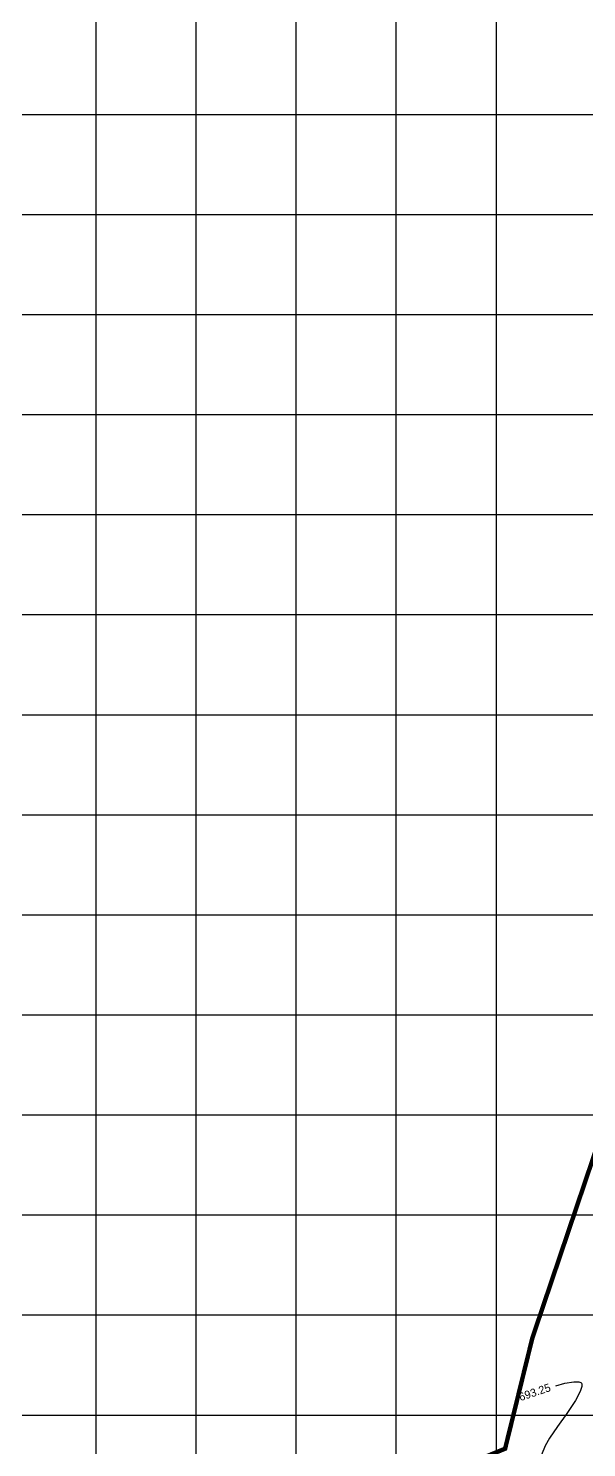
# Model space of a CAD drawing. Header units: millimetres. Extents: x 708400 to 708940, y 1331410 to 1331890.
# Drawn here: x 708481.6 to 708509.5, y 1331578.4 to 1331649.3 of the extents above; entities that cross this region are included whole.
import ezdxf

# ---------------------------------------------------------------- set-up
doc = ezdxf.new("R2010")
doc.units = ezdxf.units.MM
for name, color, linetype in [('BOUNDARY', 7, 'Continuous'), ('CONT-MNR', 90, 'Continuous'), ('grid', 4, 'Continuous')]:
    doc.layers.add(name, color=color, linetype=linetype)

msp = doc.modelspace()

# ---------------------------------------------------------------- linework, layer by layer
at = {"layer": 'BOUNDARY', "ltscale": 0.5, "const_width": 0.221, "elevation": 692.39}
msp.add_lwpolyline([(708520.123, 1331654.4), (708517.91, 1331623.959), (708511.047, 1331596.419), (708506.801, 1331583.851), (708505.438, 1331578.316), (708490.357, 1331572.134), (708490.737, 1331553.441), (708486.841, 1331539.554), (708485.075, 1331530.775), (708485.106, 1331519.773), (708485.756, 1331513.718)], dxfattribs=at)
at = {"layer": 'CONT-MNR', "elevation": 693.25, "flags": 128}
msp.add_lwpolyline([(708507.968, 1331581.465), (708508.42, 1331581.587), (708508.868, 1331581.663), (708509.115, 1331581.658), (708509.222, 1331581.619), (708509.256, 1331581.587), (708509.275, 1331581.544), (708509.275, 1331581.424), (708509.189, 1331581.171), (708508.949, 1331580.728), (708508.524, 1331580.081), (708508.059, 1331579.421), (708507.66, 1331578.849), (708507.435, 1331578.466), (708507.249, 1331578.016)], dxfattribs=at)
at = {"layer": 'grid'}
for p, q in [((708485, 1331410), (708485, 1331890)), ((708490, 1331410), (708490, 1331890)), ((708495, 1331410), (708495, 1331890)), ((708500, 1331410), (708500, 1331890)), ((708505, 1331410), (708505, 1331890)), ((708400, 1331645), (708845, 1331645)), ((708400, 1331640), (708845, 1331640)), ((708400, 1331635), (708845, 1331635)), ((708400, 1331630), (708845, 1331630)), ((708400, 1331625), (708845, 1331625)), ((708400, 1331620), (708845, 1331620)), ((708400, 1331615), (708845, 1331615)), ((708400, 1331610), (708845, 1331610)), ((708400, 1331605), (708845, 1331605)), ((708400, 1331600), (708845, 1331600)), ((708400, 1331595), (708845, 1331595)), ((708400, 1331590), (708845, 1331590)), ((708400, 1331585), (708845, 1331585)), ((708400, 1331580), (708845, 1331580))]:
    msp.add_line(p, q, dxfattribs=at)

# ---------------------------------------------------------------- texts
at = {"layer": 'CONT-MNR', "insert": (708506.918, 1331581.137, 693.25), "char_height": 0.4, "attachment_point": 5, "rotation": 18.56849}
msp.add_mtext('{693.25}', dxfattribs=at)

doc.saveas('drawing.dxf')
